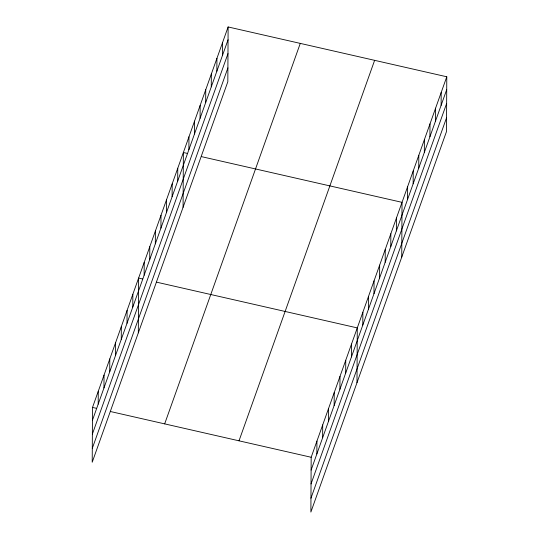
<?xml version="1.0" encoding="UTF-8"?>
<svg xmlns="http://www.w3.org/2000/svg" width="539" height="539" viewBox="0 0 539 539"><rect width="100%" height="100%" fill="white"/><g stroke="black" fill="none" stroke-linecap="round" stroke-linejoin="round"><path stroke-width="0.81" d="M228.118 26.95L92.506 407.437L92.216 462.219L227.829 81.733L228.118 26.95L446.784 76.781L446.494 131.563L310.882 512.05L311.171 457.267L446.784 76.781M98.199 404.109L98.266 391.267M103.966 387.932L104.034 375.097M109.727 371.762L109.794 358.92M115.494 355.592L115.562 342.75M121.255 339.422L121.322 326.58M127.022 323.252L127.089 310.41M132.783 307.082L132.85 294.24M138.328 332.853L138.611 278.07L142.714 279.007M144.142 275.213L144.209 262.378M149.734 259.522L149.802 246.68M155.326 243.823L155.394 230.988M160.925 228.132L160.993 215.29M166.517 212.433L166.585 199.598M172.109 196.742L172.177 183.9M177.702 181.043L177.769 168.208M183.078 207.293L183.368 152.51L187.464 153.447M188.893 149.653L188.96 136.818M194.485 133.962L194.552 121.12M200.084 118.263L200.151 105.428M205.676 102.572L205.743 89.73M211.268 86.873L211.335 74.038M216.86 71.182L216.927 58.34M222.459 55.483L222.526 42.648M316.865 453.939L316.932 441.097M322.632 437.769L322.699 424.927M328.392 421.599L328.46 408.757M334.153 405.429L334.22 392.587M339.92 389.259L339.988 376.417M345.681 373.082L345.748 360.247M351.448 356.912L351.516 344.071M356.993 382.683L357.276 327.901L156.654 282.18M362.801 325.051L362.868 312.209M368.4 309.352L368.467 296.511M373.992 293.661L374.059 280.819M379.584 277.962L379.651 265.121M385.183 262.271L385.25 249.429M390.775 246.572L390.842 233.731M396.367 230.881L396.434 218.039M401.744 257.123L402.027 202.341L201.404 156.62M407.558 199.491L407.625 186.649M413.15 183.792L413.218 170.951M418.742 168.101L418.81 155.259M424.334 152.402L424.402 139.561M429.933 136.711L430.001 123.869M435.525 121.012L435.593 108.171M441.118 105.321L441.185 92.479M92.438 420.279L228.051 39.792M92.364 434.117L227.977 53.63M92.29 448.374L227.903 67.894M164.665 423.883L300.277 43.396M239.013 440.821L374.625 60.341M311.104 470.109L446.716 89.622M311.03 483.948L446.642 103.461M310.956 498.211L446.568 117.724M92.506 407.437L96.609 408.367M110.549 411.547L311.171 457.267"/></g></svg>
